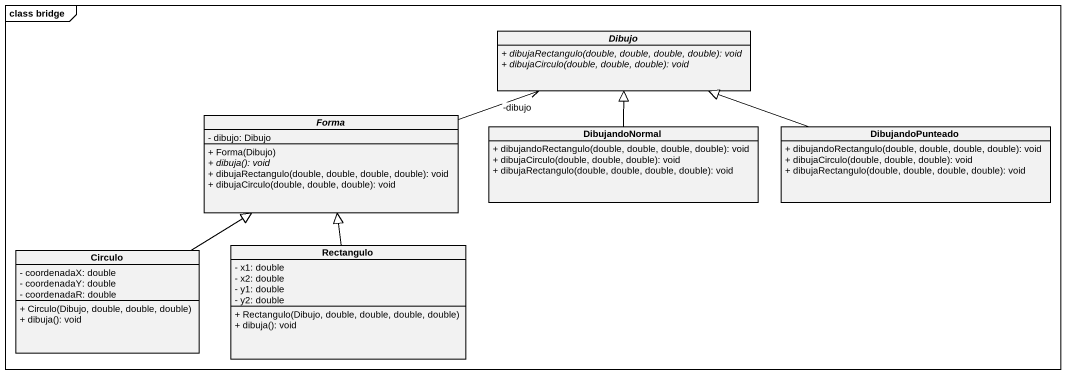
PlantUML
@startuml
mainframe class bridge
hide circle
hide empty members
skinparam classAttributeIconSize 0
abstract class Dibujo {
  {abstract} + dibujaRectangulo(double, double, double, double): void
  {abstract} + dibujaCirculo(double, double, double): void
}
abstract class Forma {
  - dibujo: Dibujo
  + Forma(Dibujo)
  {abstract} + dibuja(): void
  + dibujaRectangulo(double, double, double, double): void
  + dibujaCirculo(double, double, double): void
}
class DibujandoNormal {
  + dibujandoRectangulo(double, double, double, double): void
  + dibujaCirculo(double, double, double): void
  + dibujaRectangulo(double, double, double, double): void
}
class DibujandoPunteado {
  + dibujandoRectangulo(double, double, double, double): void
  + dibujaCirculo(double, double, double): void
  + dibujaRectangulo(double, double, double, double): void
}
class Circulo {
  - coordenadaX: double
  - coordenadaY: double
  - coordenadaR: double
  + Circulo(Dibujo, double, double, double)
  + dibuja(): void
}
class Rectangulo {
  - x1: double
  - x2: double
  - y1: double
  - y2: double
  + Rectangulo(Dibujo, double, double, double, double)
  + dibuja(): void
}
Forma -right-> "-dibujo" Dibujo
DibujandoNormal -up-|> Dibujo
DibujandoPunteado -left-|> Dibujo
Circulo -up-|> Forma
Rectangulo -up-|> Forma
@enduml
